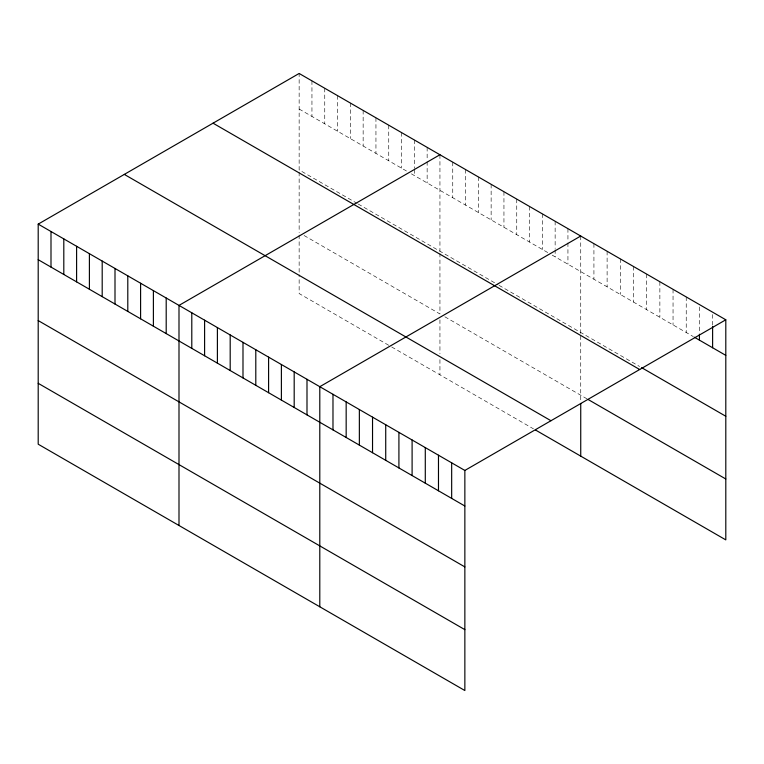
<?xml version="1.0" encoding="UTF-8"?>
<svg xmlns="http://www.w3.org/2000/svg" width="764" height="764" viewBox="0 0 764 764"><rect width="100%" height="100%" fill="white"/><g stroke="black" fill="none" stroke-linecap="round" stroke-linejoin="round"><path stroke-width="0.57" stroke-dasharray="3.82 2.86" d="M299.144 109.042L406.467 171.002M411.385 173.839L548.246 252.855M552.181 255.128L693.34 336.618M357.237 203.463L299.144 169.923L299.144 73.468M358.221 204.036L498.032 284.752M499.016 285.325L639.573 366.472M304.072 235.503L439.94 313.947L439.94 253.457M444.868 316.793L586.828 398.751M388.742 345.28L299.144 293.557L299.144 274.82M391.693 346.99L533.482 428.843M712.611 314.548L712.611 325.216M699.423 306.937L699.423 333.018M686.234 296.948L686.234 332.521M673.046 289.336L673.046 324.91M659.867 281.725L659.867 317.299M646.678 274.104L646.678 309.678M633.49 266.493L633.49 302.067M620.301 258.881L620.301 294.455M607.113 251.27L607.113 286.844M593.924 243.649L593.924 279.223M580.736 236.038L580.736 334.747M580.736 335.864L580.736 401.09M567.938 228.646L567.938 241.691M567.938 242.876L567.938 264.22M555.141 221.264L555.141 248.529M555.141 249.713L555.141 256.828M542.335 213.872L542.335 249.446M529.538 206.481L529.538 242.054M516.741 199.089L516.741 234.663M503.944 191.697L503.944 227.271M491.137 184.315L491.137 219.879M478.34 176.923L478.34 212.497M465.543 169.532L465.543 205.105M452.746 162.14L452.746 197.714M439.94 154.748L439.94 251.213M439.94 319.81L439.94 353.761M439.94 359.615L439.94 374.837M427.143 147.366L427.143 160.402M427.143 161.596L427.143 182.94M414.346 139.974L414.346 168.433M414.346 169.618L414.346 175.548M401.539 132.583L401.539 168.156M388.742 125.191L388.742 160.765M375.945 117.799L375.945 153.373M363.148 110.417L363.148 145.991M350.342 103.025L350.342 138.599M337.545 95.634L337.545 131.207M324.748 88.242L324.748 123.816M311.951 80.85L311.951 116.424M299.144 172.167L299.144 232.667M299.144 235.006L299.144 273.646"/><path stroke-width="1.15" d="M38.2 224.119L464.856 470.443L464.856 690.532L38.2 444.209L38.2 224.119L299.144 73.468L725.8 319.791L725.8 539.881L535.449 429.979M439.94 154.748L178.996 305.409L178.996 525.498M580.736 236.038L319.791 386.699L319.791 606.788M464.856 470.443L725.8 319.791M694.352 337.211L725.8 355.365M641.607 367.646L725.8 416.256M213.032 123.176L639.688 369.509M587.841 399.343L725.8 478.99M124.312 174.402L550.968 420.725M38.2 259.693L464.856 506.016M38.2 320.584L464.856 566.907M38.2 383.318L464.856 629.641M712.611 326.409L712.611 347.754M699.423 334.202L699.423 340.133M580.736 403.44L580.736 456.127M451.667 462.831L451.667 498.405M438.479 455.22L438.479 490.794M425.29 447.608L425.29 483.182M412.102 439.988L412.102 475.561M398.913 432.376L398.913 467.95M385.724 424.765L385.724 460.339M372.536 417.154L372.536 452.727M359.357 409.533L359.357 445.106M346.168 401.921L346.168 437.495M332.98 394.31L332.98 429.884M306.994 379.307L306.994 414.881M294.188 371.915L294.188 407.489M281.391 364.523L281.391 400.097M268.594 357.132L268.594 392.706M255.797 349.75L255.797 385.323M242.99 342.358L242.99 377.932M230.193 334.966L230.193 370.54M217.396 327.575L217.396 363.148M204.599 320.183L204.599 355.757M191.793 312.801L191.793 348.374M166.199 298.017L166.199 333.591M153.392 290.626L153.392 326.199M140.595 283.234L140.595 318.808M127.798 275.852L127.798 311.425M115.001 268.46L115.001 304.034M102.195 261.068L102.195 296.642M89.398 253.677L89.398 289.25M76.601 246.294L76.601 281.859M63.804 238.903L63.804 274.477M50.997 231.511L50.997 267.085"/></g></svg>
